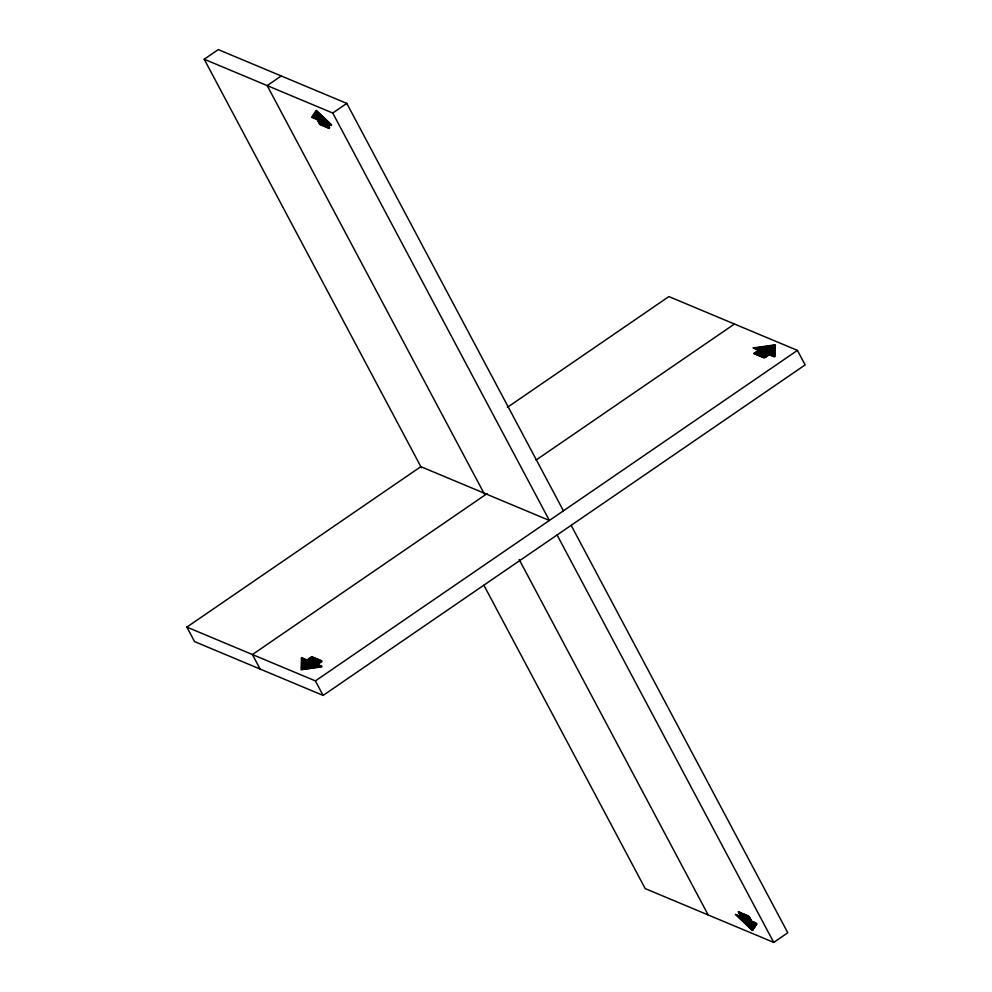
<?xml version="1.0" encoding="UTF-8"?>
<svg xmlns="http://www.w3.org/2000/svg" width="992" height="992" viewBox="0 0 992 992"><rect width="100%" height="100%" fill="white"/><g stroke="black" fill="none" stroke-linecap="round" stroke-linejoin="round"><path stroke-width="1.49" d="M301.109 669.848L301.469 657.572M301.853 669.736L302.2 657.882M302.585 669.637L302.92 658.18M303.329 669.526L303.651 658.49M304.06 669.426L304.37 658.787M304.804 669.315L305.102 659.097M305.536 669.216L305.821 659.395M306.28 669.116L306.553 659.705M307.012 669.005L307.284 659.593M307.756 668.906L308.041 659.085M308.487 668.794L308.785 658.564M309.231 668.695L309.541 658.056M309.975 668.583L310.285 657.535M310.707 668.484L311.042 657.026M311.451 668.372L311.786 656.568M312.182 668.273L312.517 656.878M312.926 668.162L313.236 657.175M313.658 668.062L313.968 657.485M314.402 667.951L314.687 657.783M315.134 667.852L315.419 658.093M315.878 667.74L316.138 658.39M316.609 667.641L316.87 658.7M317.353 667.529L317.601 658.998M318.085 667.43L318.172 664.566M318.184 664.156L318.32 659.308M318.829 667.318L318.891 664.876M318.928 663.648L319.052 659.606M319.56 667.219L319.622 665.173M319.684 663.127L319.771 659.916M320.304 667.108L320.354 665.483M320.428 662.619L320.503 660.213M321.036 667.008L321.073 665.781M321.185 662.098L321.222 660.523M321.78 666.909L321.805 666.091M321.929 661.59L321.954 660.821M311.575 117.316L316.299 110.261M312.306 117.614L316.87 110.806M313.026 117.924L317.428 111.34M313.757 118.234L317.998 111.885M314.476 118.532L318.568 112.418M315.208 118.842L319.139 112.964M315.94 119.139L319.709 113.497M316.659 119.449L320.28 114.043M317.229 119.982L320.85 114.576M317.638 120.751L321.42 115.109M318.048 121.532L321.978 115.655M318.469 122.301L322.549 116.188M318.878 123.082L323.119 116.734M319.288 123.851L323.69 117.267M319.722 124.595L324.26 117.812M320.441 124.893L324.83 118.346M321.172 125.203L325.401 118.891M321.904 125.5L325.971 119.424M322.623 125.81L326.529 119.97M323.355 126.108L327.1 120.503M324.074 126.418L327.67 121.049M324.806 126.716L328.24 121.582M325.525 127.026L328.811 122.128M326.256 127.323L328.116 124.546M328.278 124.31L329.381 122.661M326.988 127.633L328.538 125.314M329.009 124.608L329.952 123.206M327.707 127.931L328.947 126.096M329.728 124.918L330.522 123.74M328.439 128.241L329.356 126.864M330.46 125.215L331.08 124.273M329.158 128.551L329.766 127.633M331.179 125.525L331.65 124.818M421.439 467.778L204.216 59.235L218.277 49.6L346.803 103.404L563.431 510.818M281.257 75.962L267.195 85.597L484.418 494.128M204.216 59.235L332.742 113.038L346.803 103.404M507.396 407.328L668.893 296.583L797.419 350.387L805.144 364.895L323.107 695.417L194.581 641.613L186.856 627.105L420.844 466.662L549.382 520.465L332.742 113.038M487.047 493.656L252.414 654.546L260.127 669.054M536.064 460.052L734.44 324.024M186.856 627.105L315.394 680.896L797.419 350.387M483.91 585.28L645.197 888.596L773.723 942.4L787.784 932.765L571.156 525.338M752.978 347.994L775.112 344.832M753.697 348.291L775.099 345.241M754.428 348.601L775.087 345.65M755.148 348.899L775.074 346.059M755.879 349.209L775.062 346.468M756.611 349.506L775.05 346.878M757.33 349.816L775.037 347.287M758.062 350.114L775.037 347.696M758.049 350.523L775.025 348.105M757.293 351.044L775.012 348.514M756.549 351.552L775 348.924M755.792 352.073L774.988 349.333M755.048 352.582L774.975 349.742M754.292 353.09L774.963 350.151M753.647 353.598L774.95 350.56M754.379 353.896L774.938 350.97M755.11 354.206L774.926 351.379M755.83 354.504L774.913 351.788M756.561 354.814L774.901 352.197M757.28 355.111L774.888 352.606M758.012 355.421L774.876 353.016M758.731 355.719L774.864 353.425M759.463 356.029L774.851 353.834M760.182 356.326L768.936 355.086M769.68 354.975L774.839 354.243M760.914 356.636L768.192 355.595M770.4 355.285L774.826 354.652M761.645 356.934L767.436 356.116M771.131 355.582L774.814 355.062M762.364 357.244L766.692 356.624M771.85 355.892L774.802 355.471M763.096 357.542L765.936 357.145M772.582 356.19L774.789 355.88M763.815 357.852L765.192 357.653M773.301 356.5L774.777 356.289M774.033 356.798L774.777 356.698M748.377 915.914L749.431 916.918M755.693 922.845L756.834 923.924M747.646 915.604L749.84 917.687M754.962 922.535L756.673 924.16M746.926 915.306L750.25 918.468M754.242 922.238L756.512 924.395M746.195 914.996L750.671 919.237M753.511 921.928L756.35 924.631M745.476 914.698L751.08 920.006M752.792 921.63L756.202 924.866M744.744 914.388L751.49 920.787M752.06 921.32L756.04 925.102M744.025 914.091L755.879 925.325M743.293 913.781L755.73 925.561M742.562 913.483L755.569 925.796M741.842 913.173L755.408 926.032M741.111 912.876L755.259 926.268M740.392 912.566L755.098 926.503M739.66 912.268L754.937 926.739M738.941 911.958L754.788 926.974M738.209 911.66L754.627 927.21M738.544 912.355L754.466 927.446M738.953 913.124L754.317 927.681M739.362 913.905L754.156 927.917M739.772 914.674L753.994 928.152M740.181 915.455L753.846 928.388M740.602 916.224L753.684 928.624M740.441 916.459L753.523 928.859M739.71 916.162L753.362 929.095M738.99 915.852L753.213 929.33M738.259 915.554L753.052 929.566M737.54 915.244L752.891 929.802M736.808 914.946L752.742 930.037M736.089 914.636L752.581 930.273M735.357 914.326L752.42 930.508M557.095 534.973L773.723 942.4M519.163 559.488L708.176 914.959M315.394 680.896L323.107 695.417"/></g></svg>
